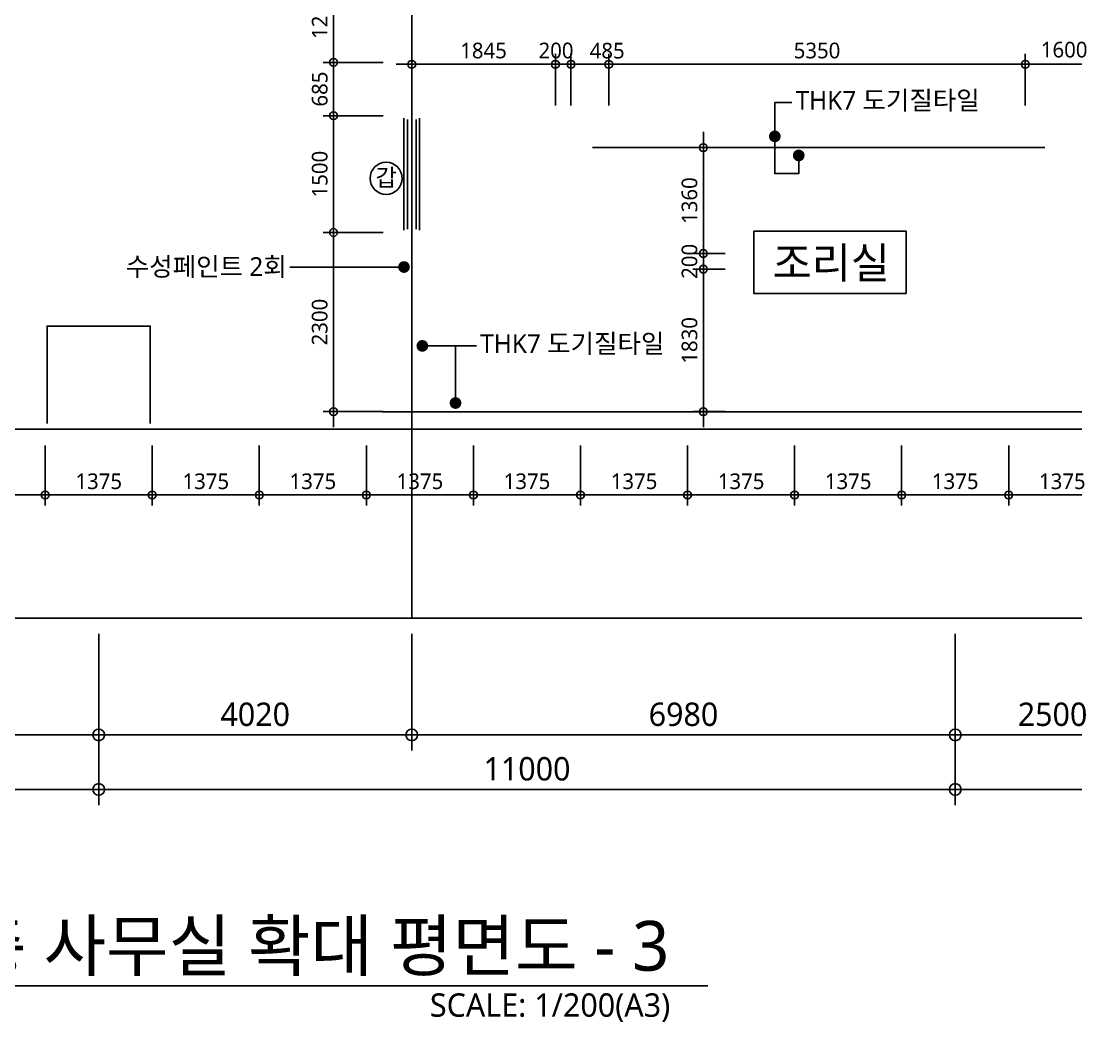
# Model space of a CAD drawing. Header units: millimetres. Extents: x 3775 to 244986, y 1861 to 55808.
# Drawn here: x 204011 to 217558, y 3197 to 16048 of the extents above; entities that cross this region are included whole.
import ezdxf
from ezdxf.enums import TextEntityAlignment as Align

# ---------------------------------------------------------------- set-up
doc = ezdxf.new("R2010")
doc.units = ezdxf.units.MM
doc.header["$LTSCALE"] = 100
doc.header["$MEASUREMENT"] = 0
doc.header["$PDSIZE"] = -10
doc.linetypes.add('CEN', pattern=[62, 60, -1, 0, -1])
doc.layers.get('0').update_dxf_attribs({"linetype": 'CONTINUOUS'})
doc.layers.get('Defpoints').update_dxf_attribs({"color": 171, "linetype": 'CONTINUOUS'})
for name, color, linetype in [('CEN(ST)', 1, 'CEN'), ('ELE6', 8, 'CONTINUOUS'), ('LED', 7, 'CONTINUOUS'), ('NDIM', 7, 'CONTINUOUS'), ('SYM', 7, 'CONTINUOUS'), ('TEXT', 3, 'CONTINUOUS'), ('TEXT(MIN)', 7, 'CONTINUOUS'), ('TEXT(NOTE小)', 1, 'CONTINUOUS'), ('TEXT(실명)', 3, 'CONTINUOUS'), ('WALL-석고보드', 7, 'CONTINUOUS')]:
    doc.layers.add(name, color=color, linetype=linetype)
doc.styles.add('CGS', font='cgse', dxfattribs={"bigfont": 'cgs'})
doc.styles.add('나눔바른고딕', font='NanumBarunGothic.ttf')
doc.dimstyles.new('NDIM 1200', dxfattribs={"dimscale": 75, "dimtxt": 3, "dimasz": 1, "dimexe": 2, "dimexo": 2, "dimgap": 1, "dimtad": 1, "dimdec": 0, "dimdsep": 46, "dimtxsty": 'CGS', "dimblk": 'DOT0', "dimcen": 1, "dimdle": 8, "dimclrd": 256, "dimclre": 256, "dimclrt": 256, "dimadec": 0, "dimazin": 0, "dimtfac": 1, "dimtdec": 0, "dimtix": 1, "dimtmove": 2, "dimatfit": 3, "dimldrblk": 'DOT0', "dimfxl": 1, "dimtolj": 1, "dimtzin": 0, "dimlwd": -1, "dimlwe": -1, "dimarcsym": 0})

# ---------------------------------------------------------------- blocks, each defined once
blk = doc.blocks.new('DOT0')
blk.add_line((-3, 0), (3, 0))
at = {"color": 6}
blk.add_circle((0, 0), 0.75, dxfattribs=at)
blk = doc.blocks.new('*D346')
at = {"layer": 'Defpoints', "color": 0, "ltscale": 0.4, "transparency": 16777216}
for p in [(216008, 8382), (227008, 8382), (227008, 6182)]:
    blk.add_point(p, dxfattribs=at)
at = {"layer": 'NDIM', "ltscale": 0.4, "transparency": 16777216}
for p, q in [((216008, 8182), (216008, 5982)), ((227008, 8182), (227008, 5982)), ((216108, 6182), (226908, 6182))]:
    blk.add_line(p, q, dxfattribs=at)
at = {"layer": 'NDIM', "ltscale": 0.4, "transparency": 16777216, "xscale": 100, "yscale": 100, "zscale": 100, "rotation": 180}
blk.add_blockref('DOT0', (216008, 6182), dxfattribs=at)
at = {"layer": 'NDIM', "ltscale": 0.4, "transparency": 16777216, "xscale": 100, "yscale": 100, "zscale": 100}
blk.add_blockref('DOT0', (227008, 6182), dxfattribs=at)
at = {"layer": 'NDIM', "ltscale": 0.4, "transparency": 16777216, "insert": (221508, 6445), "char_height": 300, "attachment_point": 5, "style": '나눔바른고딕'}
blk.add_mtext('\\A1;11000', dxfattribs=at)
blk = doc.blocks.new('*D347')
at = {"layer": 'Defpoints', "color": 0, "ltscale": 0.4, "transparency": 16777216}
for p in [(205008, 8382), (216008, 8382), (205008, 6182)]:
    blk.add_point(p, dxfattribs=at)
at = {"layer": 'NDIM', "ltscale": 0.4, "transparency": 16777216}
for p, q in [((205008, 8182), (205008, 5982)), ((216008, 8182), (216008, 5982)), ((215908, 6182), (205108, 6182))]:
    blk.add_line(p, q, dxfattribs=at)
at = {"layer": 'NDIM', "ltscale": 0.4, "transparency": 16777216, "xscale": 100, "yscale": 100, "zscale": 100, "rotation": 180}
blk.add_blockref('DOT0', (205008, 6182), dxfattribs=at)
at = {"layer": 'NDIM', "ltscale": 0.4, "transparency": 16777216, "xscale": 100, "yscale": 100, "zscale": 100}
blk.add_blockref('DOT0', (216008, 6182), dxfattribs=at)
at = {"layer": 'NDIM', "ltscale": 0.4, "transparency": 16777216, "insert": (210508, 6445), "char_height": 300, "attachment_point": 5, "style": '나눔바른고딕'}
blk.add_mtext('\\A1;11000', dxfattribs=at)
blk = doc.blocks.new('*D348')
at = {"layer": 'Defpoints', "color": 0, "ltscale": 0.4, "transparency": 16777216}
for p in [(194008, 8382), (205008, 8382), (205008, 6182)]:
    blk.add_point(p, dxfattribs=at)
at = {"layer": 'NDIM', "ltscale": 0.4, "transparency": 16777216}
for p, q in [((194008, 8182), (194008, 5982)), ((205008, 8182), (205008, 5982)), ((194108, 6182), (204908, 6182))]:
    blk.add_line(p, q, dxfattribs=at)
at = {"layer": 'NDIM', "ltscale": 0.4, "transparency": 16777216, "xscale": 100, "yscale": 100, "zscale": 100, "rotation": 180}
blk.add_blockref('DOT0', (194008, 6182), dxfattribs=at)
at = {"layer": 'NDIM', "ltscale": 0.4, "transparency": 16777216, "xscale": 100, "yscale": 100, "zscale": 100}
blk.add_blockref('DOT0', (205008, 6182), dxfattribs=at)
at = {"layer": 'NDIM', "ltscale": 0.4, "transparency": 16777216, "insert": (199508, 6445), "char_height": 300, "attachment_point": 5, "style": '나눔바른고딕'}
blk.add_mtext('\\A1;11000', dxfattribs=at)
blk = doc.blocks.new('*D376')
at = {"layer": 'Defpoints', "color": 0, "ltscale": 0.4, "transparency": 16777216}
for p in [(202945, 10733), (204320, 10733), (202945, 9963)]:
    blk.add_point(p, dxfattribs=at)
at = {"layer": 'NDIM', "ltscale": 0.4, "transparency": 16777216}
for p, q in [((202945, 10599), (202945, 9829)), ((204320, 10599), (204320, 9829)), ((204253, 9963), (203012, 9963))]:
    blk.add_line(p, q, dxfattribs=at)
at = {"layer": 'NDIM', "ltscale": 0.4, "transparency": 16777216, "xscale": 67, "yscale": 67, "zscale": 67, "rotation": 180}
blk.add_blockref('DOT0', (202945, 9963), dxfattribs=at)
at = {"layer": 'NDIM', "ltscale": 0.4, "transparency": 16777216, "xscale": 67, "yscale": 67, "zscale": 67}
blk.add_blockref('DOT0', (204320, 9963), dxfattribs=at)
at = {"layer": 'NDIM', "ltscale": 0.4, "transparency": 16777216, "insert": (203633, 10138), "char_height": 201, "attachment_point": 5, "style": '나눔바른고딕'}
blk.add_mtext('\\A1;1375', dxfattribs=at)
blk = doc.blocks.new('*D377')
at = {"layer": 'Defpoints', "color": 0, "ltscale": 0.4, "transparency": 16777216}
for p in [(204320, 10733), (205695, 10733), (204320, 9963)]:
    blk.add_point(p, dxfattribs=at)
at = {"layer": 'NDIM', "ltscale": 0.4, "transparency": 16777216}
for p, q in [((204320, 10599), (204320, 9829)), ((205695, 10599), (205695, 9829)), ((205628, 9963), (204387, 9963))]:
    blk.add_line(p, q, dxfattribs=at)
at = {"layer": 'NDIM', "ltscale": 0.4, "transparency": 16777216, "xscale": 67, "yscale": 67, "zscale": 67, "rotation": 180}
blk.add_blockref('DOT0', (204320, 9963), dxfattribs=at)
at = {"layer": 'NDIM', "ltscale": 0.4, "transparency": 16777216, "xscale": 67, "yscale": 67, "zscale": 67}
blk.add_blockref('DOT0', (205695, 9963), dxfattribs=at)
at = {"layer": 'NDIM', "ltscale": 0.4, "transparency": 16777216, "insert": (205008, 10138), "char_height": 201, "attachment_point": 5, "style": '나눔바른고딕'}
blk.add_mtext('\\A1;1375', dxfattribs=at)
blk = doc.blocks.new('*D378')
at = {"layer": 'Defpoints', "color": 0, "ltscale": 0.4, "transparency": 16777216}
for p in [(205695, 10733), (207070, 10733), (205695, 9963)]:
    blk.add_point(p, dxfattribs=at)
at = {"layer": 'NDIM', "ltscale": 0.4, "transparency": 16777216}
for p, q in [((205695, 10599), (205695, 9829)), ((207070, 10599), (207070, 9829)), ((207003, 9963), (205762, 9963))]:
    blk.add_line(p, q, dxfattribs=at)
at = {"layer": 'NDIM', "ltscale": 0.4, "transparency": 16777216, "xscale": 67, "yscale": 67, "zscale": 67, "rotation": 180}
blk.add_blockref('DOT0', (205695, 9963), dxfattribs=at)
at = {"layer": 'NDIM', "ltscale": 0.4, "transparency": 16777216, "xscale": 67, "yscale": 67, "zscale": 67}
blk.add_blockref('DOT0', (207070, 9963), dxfattribs=at)
at = {"layer": 'NDIM', "ltscale": 0.4, "transparency": 16777216, "insert": (206383, 10138), "char_height": 201, "attachment_point": 5, "style": '나눔바른고딕'}
blk.add_mtext('\\A1;1375', dxfattribs=at)
blk = doc.blocks.new('*D379')
at = {"layer": 'Defpoints', "color": 0, "ltscale": 0.4, "transparency": 16777216}
for p in [(207070, 10733), (208445, 10733), (207070, 9963)]:
    blk.add_point(p, dxfattribs=at)
at = {"layer": 'NDIM', "ltscale": 0.4, "transparency": 16777216}
for p, q in [((207070, 10599), (207070, 9829)), ((208445, 10599), (208445, 9829)), ((208378, 9963), (207137, 9963))]:
    blk.add_line(p, q, dxfattribs=at)
at = {"layer": 'NDIM', "ltscale": 0.4, "transparency": 16777216, "xscale": 67, "yscale": 67, "zscale": 67, "rotation": 180}
blk.add_blockref('DOT0', (207070, 9963), dxfattribs=at)
at = {"layer": 'NDIM', "ltscale": 0.4, "transparency": 16777216, "xscale": 67, "yscale": 67, "zscale": 67}
blk.add_blockref('DOT0', (208445, 9963), dxfattribs=at)
at = {"layer": 'NDIM', "ltscale": 0.4, "transparency": 16777216, "insert": (207758, 10138), "char_height": 201, "attachment_point": 5, "style": '나눔바른고딕'}
blk.add_mtext('\\A1;1375', dxfattribs=at)
blk = doc.blocks.new('*D380')
at = {"layer": 'Defpoints', "color": 0, "ltscale": 0.4, "transparency": 16777216}
for p in [(208445, 10733), (209820, 10733), (208445, 9963)]:
    blk.add_point(p, dxfattribs=at)
at = {"layer": 'NDIM', "ltscale": 0.4, "transparency": 16777216}
for p, q in [((208445, 10599), (208445, 9829)), ((209820, 10599), (209820, 9829)), ((209753, 9963), (208512, 9963))]:
    blk.add_line(p, q, dxfattribs=at)
at = {"layer": 'NDIM', "ltscale": 0.4, "transparency": 16777216, "xscale": 67, "yscale": 67, "zscale": 67, "rotation": 180}
blk.add_blockref('DOT0', (208445, 9963), dxfattribs=at)
at = {"layer": 'NDIM', "ltscale": 0.4, "transparency": 16777216, "xscale": 67, "yscale": 67, "zscale": 67}
blk.add_blockref('DOT0', (209820, 9963), dxfattribs=at)
at = {"layer": 'NDIM', "ltscale": 0.4, "transparency": 16777216, "insert": (209133, 10138), "char_height": 201, "attachment_point": 5, "style": '나눔바른고딕'}
blk.add_mtext('\\A1;1375', dxfattribs=at)
blk = doc.blocks.new('*D381')
at = {"layer": 'Defpoints', "color": 0, "ltscale": 0.4, "transparency": 16777216}
for p in [(209820, 10733), (211195, 10733), (209820, 9963)]:
    blk.add_point(p, dxfattribs=at)
at = {"layer": 'NDIM', "ltscale": 0.4, "transparency": 16777216}
for p, q in [((209820, 10599), (209820, 9829)), ((211195, 10599), (211195, 9829)), ((211128, 9963), (209887, 9963))]:
    blk.add_line(p, q, dxfattribs=at)
at = {"layer": 'NDIM', "ltscale": 0.4, "transparency": 16777216, "xscale": 67, "yscale": 67, "zscale": 67, "rotation": 180}
blk.add_blockref('DOT0', (209820, 9963), dxfattribs=at)
at = {"layer": 'NDIM', "ltscale": 0.4, "transparency": 16777216, "xscale": 67, "yscale": 67, "zscale": 67}
blk.add_blockref('DOT0', (211195, 9963), dxfattribs=at)
at = {"layer": 'NDIM', "ltscale": 0.4, "transparency": 16777216, "insert": (210508, 10138), "char_height": 201, "attachment_point": 5, "style": '나눔바른고딕'}
blk.add_mtext('\\A1;1375', dxfattribs=at)
blk = doc.blocks.new('*D382')
at = {"layer": 'Defpoints', "color": 0, "ltscale": 0.4, "transparency": 16777216}
for p in [(211195, 10733), (212570, 10733), (211195, 9963)]:
    blk.add_point(p, dxfattribs=at)
at = {"layer": 'NDIM', "ltscale": 0.4, "transparency": 16777216}
for p, q in [((211195, 10599), (211195, 9829)), ((212570, 10599), (212570, 9829)), ((212503, 9963), (211262, 9963))]:
    blk.add_line(p, q, dxfattribs=at)
at = {"layer": 'NDIM', "ltscale": 0.4, "transparency": 16777216, "xscale": 67, "yscale": 67, "zscale": 67, "rotation": 180}
blk.add_blockref('DOT0', (211195, 9963), dxfattribs=at)
at = {"layer": 'NDIM', "ltscale": 0.4, "transparency": 16777216, "xscale": 67, "yscale": 67, "zscale": 67}
blk.add_blockref('DOT0', (212570, 9963), dxfattribs=at)
at = {"layer": 'NDIM', "ltscale": 0.4, "transparency": 16777216, "insert": (211883, 10138), "char_height": 201, "attachment_point": 5, "style": '나눔바른고딕'}
blk.add_mtext('\\A1;1375', dxfattribs=at)
blk = doc.blocks.new('*D383')
at = {"layer": 'Defpoints', "color": 0, "ltscale": 0.4, "transparency": 16777216}
for p in [(212570, 10733), (213945, 10733), (212570, 9963)]:
    blk.add_point(p, dxfattribs=at)
at = {"layer": 'NDIM', "ltscale": 0.4, "transparency": 16777216}
for p, q in [((212570, 10599), (212570, 9829)), ((213945, 10599), (213945, 9829)), ((213878, 9963), (212637, 9963))]:
    blk.add_line(p, q, dxfattribs=at)
at = {"layer": 'NDIM', "ltscale": 0.4, "transparency": 16777216, "xscale": 67, "yscale": 67, "zscale": 67, "rotation": 180}
blk.add_blockref('DOT0', (212570, 9963), dxfattribs=at)
at = {"layer": 'NDIM', "ltscale": 0.4, "transparency": 16777216, "xscale": 67, "yscale": 67, "zscale": 67}
blk.add_blockref('DOT0', (213945, 9963), dxfattribs=at)
at = {"layer": 'NDIM', "ltscale": 0.4, "transparency": 16777216, "insert": (213258, 10138), "char_height": 201, "attachment_point": 5, "style": '나눔바른고딕'}
blk.add_mtext('\\A1;1375', dxfattribs=at)
blk = doc.blocks.new('*D384')
at = {"layer": 'Defpoints', "color": 0, "ltscale": 0.4, "transparency": 16777216}
for p in [(212570, 10733), (213945, 10733), (212570, 9963)]:
    blk.add_point(p, dxfattribs=at)
at = {"layer": 'NDIM', "ltscale": 0.4, "transparency": 16777216}
for p, q in [((212570, 10599), (212570, 9829)), ((213945, 10599), (213945, 9829)), ((213878, 9963), (212637, 9963))]:
    blk.add_line(p, q, dxfattribs=at)
at = {"layer": 'NDIM', "ltscale": 0.4, "transparency": 16777216, "xscale": 67, "yscale": 67, "zscale": 67, "rotation": 180}
blk.add_blockref('DOT0', (212570, 9963), dxfattribs=at)
at = {"layer": 'NDIM', "ltscale": 0.4, "transparency": 16777216, "xscale": 67, "yscale": 67, "zscale": 67}
blk.add_blockref('DOT0', (213945, 9963), dxfattribs=at)
at = {"layer": 'NDIM', "ltscale": 0.4, "transparency": 16777216, "insert": (213258, 10138), "char_height": 201, "attachment_point": 5, "style": '나눔바른고딕'}
blk.add_mtext('\\A1;1375', dxfattribs=at)
blk = doc.blocks.new('*D385')
at = {"layer": 'Defpoints', "color": 0, "ltscale": 0.4, "transparency": 16777216}
for p in [(213945, 10733), (215320, 10733), (213945, 9963)]:
    blk.add_point(p, dxfattribs=at)
at = {"layer": 'NDIM', "ltscale": 0.4, "transparency": 16777216}
for p, q in [((213945, 10599), (213945, 9829)), ((215320, 10599), (215320, 9829)), ((215253, 9963), (214012, 9963))]:
    blk.add_line(p, q, dxfattribs=at)
at = {"layer": 'NDIM', "ltscale": 0.4, "transparency": 16777216, "xscale": 67, "yscale": 67, "zscale": 67, "rotation": 180}
blk.add_blockref('DOT0', (213945, 9963), dxfattribs=at)
at = {"layer": 'NDIM', "ltscale": 0.4, "transparency": 16777216, "xscale": 67, "yscale": 67, "zscale": 67}
blk.add_blockref('DOT0', (215320, 9963), dxfattribs=at)
at = {"layer": 'NDIM', "ltscale": 0.4, "transparency": 16777216, "insert": (214633, 10138), "char_height": 201, "attachment_point": 5, "style": '나눔바른고딕'}
blk.add_mtext('\\A1;1375', dxfattribs=at)
blk = doc.blocks.new('*D386')
at = {"layer": 'Defpoints', "color": 0, "ltscale": 0.4, "transparency": 16777216}
for p in [(215320, 10733), (216695, 10733), (215320, 9963)]:
    blk.add_point(p, dxfattribs=at)
at = {"layer": 'NDIM', "ltscale": 0.4, "transparency": 16777216}
for p, q in [((215320, 10599), (215320, 9829)), ((216695, 10599), (216695, 9829)), ((216628, 9963), (215387, 9963))]:
    blk.add_line(p, q, dxfattribs=at)
at = {"layer": 'NDIM', "ltscale": 0.4, "transparency": 16777216, "xscale": 67, "yscale": 67, "zscale": 67, "rotation": 180}
blk.add_blockref('DOT0', (215320, 9963), dxfattribs=at)
at = {"layer": 'NDIM', "ltscale": 0.4, "transparency": 16777216, "xscale": 67, "yscale": 67, "zscale": 67}
blk.add_blockref('DOT0', (216695, 9963), dxfattribs=at)
at = {"layer": 'NDIM', "ltscale": 0.4, "transparency": 16777216, "insert": (216008, 10138), "char_height": 201, "attachment_point": 5, "style": '나눔바른고딕'}
blk.add_mtext('\\A1;1375', dxfattribs=at)
blk = doc.blocks.new('*D387')
at = {"layer": 'Defpoints', "color": 0, "ltscale": 0.4, "transparency": 16777216}
for p in [(216695, 10733), (218070, 10733), (216695, 9963)]:
    blk.add_point(p, dxfattribs=at)
at = {"layer": 'NDIM', "ltscale": 0.4, "transparency": 16777216}
for p, q in [((216695, 10599), (216695, 9829)), ((218070, 10599), (218070, 9829)), ((218003, 9963), (216762, 9963))]:
    blk.add_line(p, q, dxfattribs=at)
at = {"layer": 'NDIM', "ltscale": 0.4, "transparency": 16777216, "xscale": 67, "yscale": 67, "zscale": 67, "rotation": 180}
blk.add_blockref('DOT0', (216695, 9963), dxfattribs=at)
at = {"layer": 'NDIM', "ltscale": 0.4, "transparency": 16777216, "xscale": 67, "yscale": 67, "zscale": 67}
blk.add_blockref('DOT0', (218070, 9963), dxfattribs=at)
at = {"layer": 'NDIM', "ltscale": 0.4, "transparency": 16777216, "insert": (217383, 10138), "char_height": 201, "attachment_point": 5, "style": '나눔바른고딕'}
blk.add_mtext('\\A1;1375', dxfattribs=at)
blk = doc.blocks.new('*D388')
at = {"layer": 'Defpoints', "color": 0, "ltscale": 0.4, "transparency": 16777216}
for p in [(216695, 10733), (218070, 10733), (216695, 9963)]:
    blk.add_point(p, dxfattribs=at)
at = {"layer": 'NDIM', "ltscale": 0.4, "transparency": 16777216}
for p, q in [((216695, 10599), (216695, 9829)), ((218070, 10599), (218070, 9829)), ((218003, 9963), (216762, 9963))]:
    blk.add_line(p, q, dxfattribs=at)
at = {"layer": 'NDIM', "ltscale": 0.4, "transparency": 16777216, "xscale": 67, "yscale": 67, "zscale": 67, "rotation": 180}
blk.add_blockref('DOT0', (216695, 9963), dxfattribs=at)
at = {"layer": 'NDIM', "ltscale": 0.4, "transparency": 16777216, "xscale": 67, "yscale": 67, "zscale": 67}
blk.add_blockref('DOT0', (218070, 9963), dxfattribs=at)
at = {"layer": 'NDIM', "ltscale": 0.4, "transparency": 16777216, "insert": (217383, 10138), "char_height": 201, "attachment_point": 5, "style": '나눔바른고딕'}
blk.add_mtext('\\A1;1375', dxfattribs=at)
blk = doc.blocks.new('*D394')
at = {"layer": 'Defpoints', "color": 0, "ltscale": 0.4, "transparency": 16777216}
for p in [(209028, 8382), (216008, 8382), (216008, 6882)]:
    blk.add_point(p, dxfattribs=at)
at = {"layer": 'NDIM', "ltscale": 0.4, "transparency": 16777216}
for p, q in [((209028, 8182), (209028, 6682)), ((216008, 8182), (216008, 6682)), ((209128, 6882), (215908, 6882))]:
    blk.add_line(p, q, dxfattribs=at)
at = {"layer": 'NDIM', "ltscale": 0.4, "transparency": 16777216, "xscale": 100, "yscale": 100, "zscale": 100, "rotation": 180}
blk.add_blockref('DOT0', (209028, 6882), dxfattribs=at)
at = {"layer": 'NDIM', "ltscale": 0.4, "transparency": 16777216, "xscale": 100, "yscale": 100, "zscale": 100}
blk.add_blockref('DOT0', (216008, 6882), dxfattribs=at)
at = {"layer": 'NDIM', "ltscale": 0.4, "transparency": 16777216, "insert": (212518, 7145), "char_height": 300, "attachment_point": 5, "style": '나눔바른고딕'}
blk.add_mtext('\\A1;6980', dxfattribs=at)
blk = doc.blocks.new('*D395')
at = {"layer": 'Defpoints', "color": 0, "ltscale": 0.4, "transparency": 16777216}
for p in [(205008, 8382), (209028, 8382), (205008, 6882)]:
    blk.add_point(p, dxfattribs=at)
at = {"layer": 'NDIM', "ltscale": 0.4, "transparency": 16777216}
for p, q in [((205008, 8182), (205008, 6682)), ((209028, 8182), (209028, 6682)), ((208928, 6882), (205108, 6882))]:
    blk.add_line(p, q, dxfattribs=at)
at = {"layer": 'NDIM', "ltscale": 0.4, "transparency": 16777216, "xscale": 100, "yscale": 100, "zscale": 100, "rotation": 180}
blk.add_blockref('DOT0', (205008, 6882), dxfattribs=at)
at = {"layer": 'NDIM', "ltscale": 0.4, "transparency": 16777216, "xscale": 100, "yscale": 100, "zscale": 100}
blk.add_blockref('DOT0', (209028, 6882), dxfattribs=at)
at = {"layer": 'NDIM', "ltscale": 0.4, "transparency": 16777216, "insert": (207018, 7145), "char_height": 300, "attachment_point": 5, "style": '나눔바른고딕'}
blk.add_mtext('\\A1;4020', dxfattribs=at)
blk = doc.blocks.new('*D396')
at = {"layer": 'Defpoints', "color": 0, "ltscale": 0.4, "transparency": 16777216}
for p in [(216008, 8382), (218508, 8382), (216008, 6882)]:
    blk.add_point(p, dxfattribs=at)
at = {"layer": 'NDIM', "ltscale": 0.4, "transparency": 16777216}
for p, q in [((216008, 8182), (216008, 6682)), ((218508, 8182), (218508, 6682)), ((218408, 6882), (216108, 6882))]:
    blk.add_line(p, q, dxfattribs=at)
at = {"layer": 'NDIM', "ltscale": 0.4, "transparency": 16777216, "xscale": 100, "yscale": 100, "zscale": 100, "rotation": 180}
blk.add_blockref('DOT0', (216008, 6882), dxfattribs=at)
at = {"layer": 'NDIM', "ltscale": 0.4, "transparency": 16777216, "xscale": 100, "yscale": 100, "zscale": 100}
blk.add_blockref('DOT0', (218508, 6882), dxfattribs=at)
at = {"layer": 'NDIM', "ltscale": 0.4, "transparency": 16777216, "insert": (217258, 7145), "char_height": 300, "attachment_point": 5, "style": '나눔바른고딕'}
blk.add_mtext('\\A1;2500', dxfattribs=at)
blk = doc.blocks.new('*D473')
at = {"layer": 'Defpoints', "color": 0, "ltscale": 0.4, "transparency": 16777216}
for p in [(208795, 16718), (208023, 15518), (208795, 15518)]:
    blk.add_point(p, dxfattribs=at)
at = {"layer": 'NDIM', "ltscale": 0.4, "transparency": 16777216}
for p, q in [((208661, 16718), (207889, 16718)), ((208023, 16651), (208023, 15585)), ((208661, 15518), (207889, 15518))]:
    blk.add_line(p, q, dxfattribs=at)
at = {"layer": 'NDIM', "ltscale": 0.4, "transparency": 16777216, "xscale": 67, "yscale": 67, "zscale": 67}
for p, rotation in [((208023, 16718), 90), ((208023, 15518), 270)]:
    blk.add_blockref('DOT0', p, dxfattribs=dict(at, rotation=rotation))
at = {"layer": 'NDIM', "ltscale": 0.4, "transparency": 16777216, "insert": (207847, 16118), "char_height": 201, "attachment_point": 5, "rotation": 90, "style": '나눔바른고딕'}
blk.add_mtext('\\A1;1200', dxfattribs=at)
blk = doc.blocks.new('*D474')
at = {"layer": 'Defpoints', "color": 0, "ltscale": 0.4, "transparency": 16777216}
for p in [(208795, 15518), (208023, 14833), (208795, 14833)]:
    blk.add_point(p, dxfattribs=at)
at = {"layer": 'NDIM', "ltscale": 0.4, "transparency": 16777216}
for p, q in [((208661, 15518), (207889, 15518)), ((208023, 15451), (208023, 14900)), ((208661, 14833), (207889, 14833))]:
    blk.add_line(p, q, dxfattribs=at)
at = {"layer": 'NDIM', "ltscale": 0.4, "transparency": 16777216, "xscale": 67, "yscale": 67, "zscale": 67}
for p, rotation in [((208023, 15518), 90), ((208023, 14833), 270)]:
    blk.add_blockref('DOT0', p, dxfattribs=dict(at, rotation=rotation))
at = {"layer": 'NDIM', "ltscale": 0.4, "transparency": 16777216, "insert": (207847, 15175), "char_height": 201, "attachment_point": 5, "rotation": 90, "style": '나눔바른고딕'}
blk.add_mtext('\\A1;685', dxfattribs=at)
blk = doc.blocks.new('*D475')
at = {"layer": 'Defpoints', "color": 0, "ltscale": 0.4, "transparency": 16777216}
for p in [(208023, 14833), (208795, 14833), (208795, 13333)]:
    blk.add_point(p, dxfattribs=at)
at = {"layer": 'NDIM', "ltscale": 0.4, "transparency": 16777216}
for p, q in [((208661, 14833), (207889, 14833)), ((208023, 13400), (208023, 14766)), ((208661, 13333), (207889, 13333))]:
    blk.add_line(p, q, dxfattribs=at)
at = {"layer": 'NDIM', "ltscale": 0.4, "transparency": 16777216, "xscale": 67, "yscale": 67, "zscale": 67}
for p, rotation in [((208023, 14833), 90), ((208023, 13333), 270)]:
    blk.add_blockref('DOT0', p, dxfattribs=dict(at, rotation=rotation))
at = {"layer": 'NDIM', "ltscale": 0.4, "transparency": 16777216, "insert": (207847, 14083), "char_height": 201, "attachment_point": 5, "rotation": 90, "style": '나눔바른고딕'}
blk.add_mtext('\\A1;1500', dxfattribs=at)
blk = doc.blocks.new('*D476')
at = {"layer": 'Defpoints', "color": 0, "ltscale": 0.4, "transparency": 16777216}
for p in [(208795, 13333), (208023, 11033), (208795, 11033)]:
    blk.add_point(p, dxfattribs=at)
at = {"layer": 'NDIM', "ltscale": 0.4, "transparency": 16777216}
for p, q in [((208661, 13333), (207889, 13333)), ((208023, 13266), (208023, 11100)), ((208661, 11033), (207889, 11033))]:
    blk.add_line(p, q, dxfattribs=at)
at = {"layer": 'NDIM', "ltscale": 0.4, "transparency": 16777216, "xscale": 67, "yscale": 67, "zscale": 67}
for p, rotation in [((208023, 13333), 90), ((208023, 11033), 270)]:
    blk.add_blockref('DOT0', p, dxfattribs=dict(at, rotation=rotation))
at = {"layer": 'NDIM', "ltscale": 0.4, "transparency": 16777216, "insert": (207846, 12183), "char_height": 201, "attachment_point": 5, "rotation": 90, "style": '나눔바른고딕'}
blk.add_mtext('\\A1;2300', dxfattribs=at)
blk = doc.blocks.new('*D518')
at = {"layer": 'Defpoints', "color": 0, "ltscale": 0.4, "transparency": 16777216}
for p in [(213189, 12863), (212773, 11033), (213189, 11033)]:
    blk.add_point(p, dxfattribs=at)
at = {"layer": 'NDIM', "ltscale": 0.4, "transparency": 16777216}
for p, q in [((213055, 12863), (212639, 12863)), ((212773, 12796), (212773, 11100)), ((213055, 11033), (212639, 11033))]:
    blk.add_line(p, q, dxfattribs=at)
at = {"layer": 'NDIM', "ltscale": 0.4, "transparency": 16777216, "xscale": 67, "yscale": 67, "zscale": 67}
for p, rotation in [((212773, 12863), 90), ((212773, 11033), 270)]:
    blk.add_blockref('DOT0', p, dxfattribs=dict(at, rotation=rotation))
at = {"layer": 'NDIM', "ltscale": 0.4, "transparency": 16777216, "insert": (212596, 11948), "char_height": 201, "attachment_point": 5, "rotation": 90, "style": '나눔바른고딕'}
blk.add_mtext('\\A1;1830', dxfattribs=at)
blk = doc.blocks.new('갑종방화문표기')
at = {"layer": 'TEXT(NOTE小)'}
blk.add_circle((0, 0), 150, dxfattribs=at)
at = {"layer": 'TEXT(NOTE小)', "style": '나눔바른고딕'}
blk.add_text('갑', height=160.1, dxfattribs=at).set_placement((0.8, 7), align=Align.MIDDLE_CENTER)
blk = doc.blocks.new('*D520')
at = {"layer": 'Defpoints', "color": 0, "ltscale": 0.4, "transparency": 16777216}
for p in [(216908, 15493), (211558, 14829), (216908, 14829)]:
    blk.add_point(p, dxfattribs=at)
at = {"layer": 'NDIM', "ltscale": 0.4, "transparency": 16777216}
for p, q in [((211558, 14963), (211558, 15627)), ((216908, 14963), (216908, 15627)), ((211625, 15493), (216841, 15493))]:
    blk.add_line(p, q, dxfattribs=at)
at = {"layer": 'NDIM', "ltscale": 0.4, "transparency": 16777216, "xscale": 67, "yscale": 67, "zscale": 67, "rotation": 180}
blk.add_blockref('DOT0', (211558, 15493), dxfattribs=at)
at = {"layer": 'NDIM', "ltscale": 0.4, "transparency": 16777216, "xscale": 67, "yscale": 67, "zscale": 67}
blk.add_blockref('DOT0', (216908, 15493), dxfattribs=at)
at = {"layer": 'NDIM', "ltscale": 0.4, "transparency": 16777216, "insert": (214233, 15669), "char_height": 201, "attachment_point": 5, "style": '나눔바른고딕'}
blk.add_mtext('\\A1;5350', dxfattribs=at)
blk = doc.blocks.new('*D521')
at = {"layer": 'Defpoints', "color": 0, "ltscale": 0.4, "transparency": 16777216}
for p in [(211073, 15493), (211073, 14829), (211558, 14829)]:
    blk.add_point(p, dxfattribs=at)
at = {"layer": 'NDIM', "ltscale": 0.4, "transparency": 16777216}
for p, q in [((211073, 14963), (211073, 15627)), ((211558, 14963), (211558, 15627)), ((211006, 15493), (210939, 15493)), ((211558, 15493), (211073, 15493)), ((211625, 15493), (211692, 15493))]:
    blk.add_line(p, q, dxfattribs=at)
at = {"layer": 'NDIM', "ltscale": 0.4, "transparency": 16777216, "xscale": 67, "yscale": 67, "zscale": 67}
blk.add_blockref('DOT0', (211073, 15493), dxfattribs=at)
at = {"layer": 'NDIM', "ltscale": 0.4, "transparency": 16777216, "xscale": 67, "yscale": 67, "zscale": 67, "rotation": 180}
blk.add_blockref('DOT0', (211558, 15493), dxfattribs=at)
at = {"layer": 'NDIM', "ltscale": 0.4, "transparency": 16777216, "insert": (211538, 15667), "char_height": 201, "attachment_point": 5, "style": '나눔바른고딕'}
blk.add_mtext('\\A1;485', dxfattribs=at)
blk = doc.blocks.new('*D519')
at = {"layer": 'Defpoints', "color": 0, "ltscale": 0.4, "transparency": 16777216}
for p in [(216908, 15493), (216908, 14829), (218508, 14829)]:
    blk.add_point(p, dxfattribs=at)
at = {"layer": 'NDIM', "ltscale": 0.4, "transparency": 16777216}
for p, q in [((216908, 14963), (216908, 15627)), ((218508, 14963), (218508, 15627)), ((218441, 15493), (216975, 15493))]:
    blk.add_line(p, q, dxfattribs=at)
at = {"layer": 'NDIM', "ltscale": 0.4, "transparency": 16777216, "xscale": 67, "yscale": 67, "zscale": 67, "rotation": 180}
blk.add_blockref('DOT0', (216908, 15493), dxfattribs=at)
at = {"layer": 'NDIM', "ltscale": 0.4, "transparency": 16777216, "xscale": 67, "yscale": 67, "zscale": 67}
blk.add_blockref('DOT0', (218508, 15493), dxfattribs=at)
at = {"layer": 'NDIM', "ltscale": 0.4, "transparency": 16777216, "insert": (217407, 15680), "char_height": 201, "attachment_point": 5, "style": '나눔바른고딕'}
blk.add_mtext('\\A1;1600', dxfattribs=at)
blk = doc.blocks.new('*D522')
at = {"layer": 'Defpoints', "color": 0, "ltscale": 0.4, "transparency": 16777216}
for p in [(212773, 13063), (213189, 13063), (213189, 12863)]:
    blk.add_point(p, dxfattribs=at)
at = {"layer": 'NDIM', "ltscale": 0.4, "transparency": 16777216}
for p, q in [((212773, 13130), (212773, 13197)), ((213055, 13063), (212639, 13063)), ((212773, 12863), (212773, 13063)), ((213055, 12863), (212639, 12863)), ((212773, 12796), (212773, 12729))]:
    blk.add_line(p, q, dxfattribs=at)
at = {"layer": 'NDIM', "ltscale": 0.4, "transparency": 16777216, "xscale": 67, "yscale": 67, "zscale": 67}
for p, rotation in [((212773, 13063), 270), ((212773, 12863), 90)]:
    blk.add_blockref('DOT0', p, dxfattribs=dict(at, rotation=rotation))
at = {"layer": 'NDIM', "ltscale": 0.4, "transparency": 16777216, "insert": (212596, 12963), "char_height": 201, "attachment_point": 5, "rotation": 90, "style": '나눔바른고딕'}
blk.add_mtext('\\A1;200', dxfattribs=at)
blk = doc.blocks.new('*D523')
at = {"layer": 'Defpoints', "color": 0, "ltscale": 0.4, "transparency": 16777216}
for p in [(212773, 14423), (213189, 14423), (213189, 13063)]:
    blk.add_point(p, dxfattribs=at)
at = {"layer": 'NDIM', "ltscale": 0.4, "transparency": 16777216}
for p, q in [((213055, 14423), (212639, 14423)), ((212773, 13130), (212773, 14356)), ((213055, 13063), (212639, 13063))]:
    blk.add_line(p, q, dxfattribs=at)
at = {"layer": 'NDIM', "ltscale": 0.4, "transparency": 16777216, "xscale": 67, "yscale": 67, "zscale": 67}
for p, rotation in [((212773, 14423), 90), ((212773, 13063), 270)]:
    blk.add_blockref('DOT0', p, dxfattribs=dict(at, rotation=rotation))
at = {"layer": 'NDIM', "ltscale": 0.4, "transparency": 16777216, "insert": (212596, 13743), "char_height": 201, "attachment_point": 5, "rotation": 90, "style": '나눔바른고딕'}
blk.add_mtext('\\A1;1360', dxfattribs=at)
blk = doc.blocks.new('*D524')
at = {"layer": 'Defpoints', "color": 0, "ltscale": 0.4, "transparency": 16777216}
for p in [(210873, 15493), (210873, 14829), (211073, 14829)]:
    blk.add_point(p, dxfattribs=at)
at = {"layer": 'NDIM', "ltscale": 0.4, "transparency": 16777216}
for p, q in [((210873, 14963), (210873, 15627)), ((211073, 14963), (211073, 15627)), ((210806, 15493), (210739, 15493)), ((211073, 15493), (210873, 15493)), ((211140, 15493), (211207, 15493))]:
    blk.add_line(p, q, dxfattribs=at)
at = {"layer": 'NDIM', "ltscale": 0.4, "transparency": 16777216, "xscale": 67, "yscale": 67, "zscale": 67}
blk.add_blockref('DOT0', (210873, 15493), dxfattribs=at)
at = {"layer": 'NDIM', "ltscale": 0.4, "transparency": 16777216, "xscale": 67, "yscale": 67, "zscale": 67, "rotation": 180}
blk.add_blockref('DOT0', (211073, 15493), dxfattribs=at)
at = {"layer": 'NDIM', "ltscale": 0.4, "transparency": 16777216, "insert": (210881, 15669), "char_height": 201, "attachment_point": 5, "style": '나눔바른고딕'}
blk.add_mtext('\\A1;200', dxfattribs=at)
blk = doc.blocks.new('*D525')
at = {"layer": 'Defpoints', "color": 0, "ltscale": 0.4, "transparency": 16777216}
for p in [(209028, 15493), (209028, 14829), (210873, 14829)]:
    blk.add_point(p, dxfattribs=at)
at = {"layer": 'NDIM', "ltscale": 0.4, "transparency": 16777216}
for p, q in [((209028, 14963), (209028, 15627)), ((210873, 14963), (210873, 15627)), ((210806, 15493), (209095, 15493))]:
    blk.add_line(p, q, dxfattribs=at)
at = {"layer": 'NDIM', "ltscale": 0.4, "transparency": 16777216, "xscale": 67, "yscale": 67, "zscale": 67, "rotation": 180}
blk.add_blockref('DOT0', (209028, 15493), dxfattribs=at)
at = {"layer": 'NDIM', "ltscale": 0.4, "transparency": 16777216, "xscale": 67, "yscale": 67, "zscale": 67}
blk.add_blockref('DOT0', (210873, 15493), dxfattribs=at)
at = {"layer": 'NDIM', "ltscale": 0.4, "transparency": 16777216, "insert": (209950, 15669), "char_height": 201, "attachment_point": 5, "style": '나눔바른고딕'}
blk.add_mtext('\\A1;1845', dxfattribs=at)

msp = doc.modelspace()

# ---------------------------------------------------------------- linework, layer by layer
at = {"ltscale": 10000}
for p, q in [((213690.9, 15001.3), (213690.9, 14567.5)), ((209590.2, 11877.3), (209590.2, 11143.8))]:
    msp.add_line(p, q, dxfattribs=at)
msp.add_lwpolyline([(213690.9, 15001.3), (213690.9, 14089), (213997.8, 14089), (213997.8, 14322.8)], dxfattribs=at)
msp.add_lwpolyline([(213420.5, 13351.3), (215376.5, 13351.3), (215376.5, 12551.3), (213420.5, 12551.3)], close=True, dxfattribs=at)
at = {"layer": 'CEN(ST)', "ltscale": 10000}
for p, q in [((209027.8, 24255.8), (209027.8, 8381.8)), ((217159.3, 14422.8), (211347.7, 14422.8)), ((208647.3, 11032.8), (227904.2, 11032.8)), ((170790, 10807.8), (234682.7, 10807.8))]:
    msp.add_line(p, q, dxfattribs=at)
at = {"layer": 'Defpoints', "ltscale": 10000}
for points in [[(168590, 6181.8), (236882.7, 6181.8), (236882.7, 53932.8), (168590, 53932.8)], [(169290, 6881.8), (236182.7, 6881.8), (236182.7, 53232.8), (169290, 53232.8)], [(170790, 8381.8), (234682.7, 8381.8), (234682.7, 51732.8), (170790, 51732.8)]]:
    msp.add_lwpolyline(points, close=True, dxfattribs=at)
at = {"layer": 'ELE6', "ltscale": 10000}
for p, q in [((208927.8, 14801.5), (208927.8, 13361.5)), ((208972.8, 13376.5), (208972.8, 14786.5)), ((209082.8, 14786.5), (209082.8, 13376.5)), ((209127.8, 13361.5), (209127.8, 14801.5))]:
    msp.add_line(p, q, dxfattribs=at)
at = {"layer": 'LED', "elevation": 0}
for points in [[(213690.9, 15001.3), (213908.6, 15001.3)], [(208928.4, 12890), (207463.4, 12890)], [(209164.1, 11877.3), (209858.6, 11877.3)]]:
    msp.add_lwpolyline(points, dxfattribs=at)
at = {"layer": 'LED', "const_width": 75}
for points in [[(213690.9, 14530, 1), (213690.9, 14605, 1)], [(213997.8, 14285.3, 1), (213997.8, 14360.3, 1)], [(209590.2, 11106.3, 1), (209590.2, 11181.3, 1)]]:
    msp.add_lwpolyline(points, format="xyb", close=True, dxfattribs=at)
at = {"layer": 'LED', "const_width": 75, "elevation": 0}
for points in [[(208928.4, 12927.5, -1), (208928.4, 12852.5, -1)], [(209164.1, 11839.8, -1), (209164.1, 11914.8, -1)]]:
    msp.add_lwpolyline(points, format="xyb", close=True, dxfattribs=at)
at = {"layer": 'SYM'}
msp.add_line((198097.9, 3660.4), (212831.8, 3660.4), dxfattribs=at)
at = {"layer": 'WALL-석고보드', "color": 8, "ltscale": 10000}
msp.add_lwpolyline([(204345.3, 10882.8), (204345.3, 12132.8), (205670.3, 12132.8), (205670.3, 10882.8)], dxfattribs=at)

# ---------------------------------------------------------------- block references
at = {"xscale": 1.374308074059935, "yscale": 1.374308074059935, "zscale": 1.374308074059935}
msp.add_blockref('갑종방화문표기', (208698.9, 14028.9), dxfattribs=at)

# ---------------------------------------------------------------- texts
at = {"layer": 'TEXT', "style": '나눔바른고딕'}
msp.add_text('지하1층 사무실 확대 평면도 - 3', height=640, dxfattribs=at).set_placement((212336.7, 4174.4), align=Align.MIDDLE_RIGHT)
msp.add_text('SCALE: 1/200(A3)', height=300, dxfattribs=at).set_placement((212348.3, 3563.4), align=Align.TOP_RIGHT)
at = {"layer": 'TEXT(MIN)', "style": '나눔바른고딕'}
for p in [(213957.8, 15031.6), (209907.9, 11907.6)]:
    msp.add_text('THK7 도기질타일', height=240, dxfattribs=at).set_placement(p, align=Align.MIDDLE_LEFT)
msp.add_text('수성페인트 2회', height=240, dxfattribs=at).set_placement((207422.7, 12895.6), align=Align.MIDDLE_RIGHT)
at = {"layer": 'TEXT(실명)', "style": '나눔바른고딕'}
msp.add_text('조리실', height=400, dxfattribs=at).set_placement((214415.8, 12948.9), align=Align.MIDDLE)

# ---------------------------------------------------------------- dimensions: what is measured, and where the dimension line sits
at = {"layer": 'NDIM', "ltscale": 0.4}
for base, p1, p2, angle, override, picture, middle in [((208022.7, 15517.8), (208795.1, 16717.8), (208795.1, 15517.8), 270, {"dimscale": 67, "dimtxsty": '나눔바른고딕'}, '*D473', (207846.5, 16117.8)), ((208022.7, 14832.8), (208795.1, 15517.8), (208795.1, 14832.8), 270, {"dimscale": 67, "dimtxsty": '나눔바른고딕'}, '*D474', (207846.8, 15175.3)), ((209027.8, 15492.9), (210873.2, 14829.2), (209027.8, 14829.2), 180, {"dimscale": 67, "dimtxsty": '나눔바른고딕'}, '*D525', (209950.5, 15668.7)), ((208022.7, 14832.8), (208795.1, 13332.8), (208795.1, 14832.8), 90, {"dimscale": 67, "dimtxsty": '나눔바른고딕'}, '*D475', (207846.5, 14082.8)), ((212772.6, 14422.8), (213189.2, 13062.8), (213189.2, 14422.8), 90, {"dimscale": 67, "dimtxsty": '나눔바른고딕'}, '*D523', (212596.3, 13742.8)), ((208022.7, 11032.8), (208795.1, 13332.8), (208795.1, 11032.8), 270, {"dimscale": 67, "dimtxsty": '나눔바른고딕'}, '*D476', (207846.4, 12182.8)), ((212772.6, 13062.8), (213189.2, 12862.8), (213189.2, 13062.8), 90, {"dimscale": 67, "dimtxsty": '나눔바른고딕'}, '*D522', (212596.5, 12962.8)), ((212772.6, 11032.8), (213189.2, 12862.8), (213189.2, 11032.8), 270, {"dimscale": 67, "dimtxsty": '나눔바른고딕'}, '*D518', (212596.3, 11947.8)), ((202945.3, 9962.6), (204320.3, 10732.8), (202945.3, 10732.8), 180, {"dimscale": 67, "dimtxsty": '나눔바른고딕'}, '*D376', (203632.8, 10138.4)), ((204320.3, 9962.6), (205695.3, 10732.8), (204320.3, 10732.8), 180, {"dimscale": 67, "dimtxsty": '나눔바른고딕'}, '*D377', (205007.8, 10138.4)), ((205695.3, 9962.6), (207070.3, 10732.8), (205695.3, 10732.8), 180, {"dimscale": 67, "dimtxsty": '나눔바른고딕'}, '*D378', (206382.8, 10138.4)), ((207070.3, 9962.6), (208445.3, 10732.8), (207070.3, 10732.8), 180, {"dimscale": 67, "dimtxsty": '나눔바른고딕'}, '*D379', (207757.8, 10138.4)), ((208445.3, 9962.6), (209820.3, 10732.8), (208445.3, 10732.8), 180, {"dimscale": 67, "dimtxsty": '나눔바른고딕'}, '*D380', (209132.8, 10138.4)), ((209820.3, 9962.6), (211195.3, 10732.8), (209820.3, 10732.8), 180, {"dimscale": 67, "dimtxsty": '나눔바른고딕'}, '*D381', (210507.8, 10138.4)), ((211195.3, 9962.6), (212570.3, 10732.8), (211195.3, 10732.8), 180, {"dimscale": 67, "dimtxsty": '나눔바른고딕'}, '*D382', (211882.8, 10138.4)), ((212570.3, 9962.6), (213945.3, 10732.8), (212570.3, 10732.8), 180, {"dimscale": 67, "dimtxsty": '나눔바른고딕'}, '*D383', (213257.8, 10138.4)), ((212570.3, 9962.6), (213945.3, 10732.8), (212570.3, 10732.8), 180, {"dimscale": 67, "dimtxsty": '나눔바른고딕'}, '*D384', (213257.8, 10138.4)), ((213945.3, 9962.6), (215320.3, 10732.8), (213945.3, 10732.8), 180, {"dimscale": 67, "dimtxsty": '나눔바른고딕'}, '*D385', (214632.8, 10138.4)), ((215320.3, 9962.6), (216695.3, 10732.8), (215320.3, 10732.8), 180, {"dimscale": 67, "dimtxsty": '나눔바른고딕'}, '*D386', (216007.8, 10138.4)), ((216695.3, 9962.6), (218070.3, 10732.8), (216695.3, 10732.8), 180, {"dimscale": 67, "dimtxsty": '나눔바른고딕'}, '*D387', (217382.8, 10138.4)), ((216695.3, 9962.6), (218070.3, 10732.8), (216695.3, 10732.8), 180, {"dimscale": 67, "dimtxsty": '나눔바른고딕'}, '*D388', (217382.8, 10138.4)), ((205007.8, 6181.8), (216007.8, 8381.8), (205007.8, 8381.8), 180, {"dimscale": 100, "dimtxsty": '나눔바른고딕'}, '*D347', (210507.8, 6444.7)), ((205007.8, 6881.8), (209027.8, 8381.8), (205007.8, 8381.8), 180, {"dimscale": 100, "dimtxsty": '나눔바른고딕'}, '*D395', (207017.8, 7144.7)), ((216007.8, 6881.8), (218507.8, 8381.8), (216007.8, 8381.8), 180, {"dimscale": 100, "dimtxsty": '나눔바른고딕'}, '*D396', (217257.8, 7144.7))]:
    dim = msp.add_linear_dim(base=base, p1=p1, p2=p2, angle=angle, dimstyle='NDIM 1200', override=override, dxfattribs=at)
    dim.commit()
    dim.dimension.update_dxf_attribs({"geometry": picture, "text_midpoint": middle})
for base, p1, p2, picture, middle in [((210873.5, 15492.9), (211073.2, 14829.2), (210873.5, 14829.2), '*D524', (210880.5, 15669.1)), ((211073.5, 15492.9), (211558.2, 14829.2), (211073.5, 14829.2), '*D521', (211538.2, 15666.8)), ((216907.8, 15492.9), (218507.8, 14829.2), (216907.8, 14829.2), '*D519', (217407.2, 15679.6))]:
    dim = msp.add_linear_dim(base=base, p1=p1, p2=p2, angle=180, dimstyle='NDIM 1200', override={"dimscale": 67, "dimtxsty": '나눔바른고딕'}, dxfattribs=at)
    dim.commit()
    dim.dimension.update_dxf_attribs({"geometry": picture, "text_midpoint": middle, "dimtype": 160})
for base, p1, p2, override, picture, middle in [((216907.8, 15492.9), (211558.2, 14829.2), (216907.8, 14829.2), {"dimscale": 67, "dimtxsty": '나눔바른고딕'}, '*D520', (214233, 15669.2)), ((205007.8, 6181.8), (194007.8, 8381.8), (205007.8, 8381.8), {"dimscale": 100, "dimtxsty": '나눔바른고딕'}, '*D348', (199507.8, 6444.7)), ((216007.8, 6881.8), (209027.8, 8381.8), (216007.8, 8381.8), {"dimscale": 100, "dimtxsty": '나눔바른고딕'}, '*D394', (212517.8, 7144.9)), ((227007.8, 6181.8), (216007.8, 8381.8), (227007.8, 8381.8), {"dimscale": 100, "dimtxsty": '나눔바른고딕'}, '*D346', (221507.8, 6444.7))]:
    dim = msp.add_linear_dim(base=base, p1=p1, p2=p2, dimstyle='NDIM 1200', override=override, dxfattribs=at)
    dim.commit()
    dim.dimension.update_dxf_attribs({"geometry": picture, "text_midpoint": middle})

doc.saveas('drawing.dxf')
